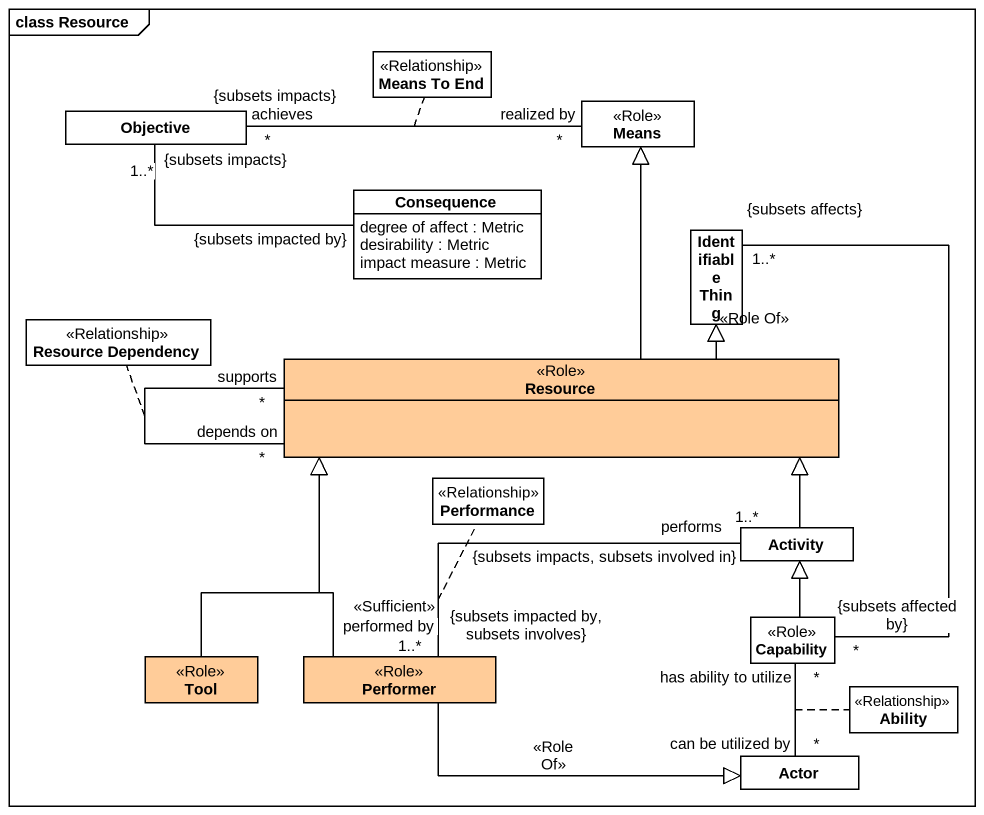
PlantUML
@startuml
mainframe class Resource
hide circle
hide empty members
class "Means To End" as Means_To_End <<Relationship>>
class Objective
class Means <<Role>>
class Consequence {
  degree of affect : Metric
  desirability : Metric
  impact measure : Metric
}
class "Identifiable Thing" as Identifiable_Thing
class "Resource Dependency" as Resource_Dependency <<Relationship>>
class Resource <<Role>> #FFCC99
class Performance <<Relationship>>
class Activity
class Capability <<Role>>
class Tool <<Role>> #FFCC99
class Performer <<Role>> #FFCC99
class Ability <<Relationship>>
class "Actor" as Actor_
Means "realized by\n*" -left- "achieves\n*\n{subsets impacts}" Objective
(Means, Objective) .. Means_To_End
Consequence "{subsets impacted by}" -left- "1..*\n{subsets impacts}" Objective
Resource -up-|> Means
Resource -up-|> Identifiable_Thing : <<Role Of>>
Resource "depends on\n*" -- "supports\n*" Resource
(Resource, Resource) .. Resource_Dependency
Activity -left-|> Resource
Capability "*\n{subsets affected by}" -up- "1..*\n{subsets affects}" Identifiable_Thing
Capability -up-|> Activity
Capability "has ability to utilize\n*" -- "can be utilized by\n*" Actor_
(Capability, Actor_) .. Ability
Tool -up-|> Resource
Performer -up-|> Resource
Performer "performed by\n<<Sufficient>>\n1..*\n{subsets impacted by, subsets involves}" -right- "performs\n1..*\n{subsets impacts, subsets involved in}" Activity
(Performer, Activity) .. Performance
Performer -right-|> Actor_ : <<Role Of>>
@enduml
